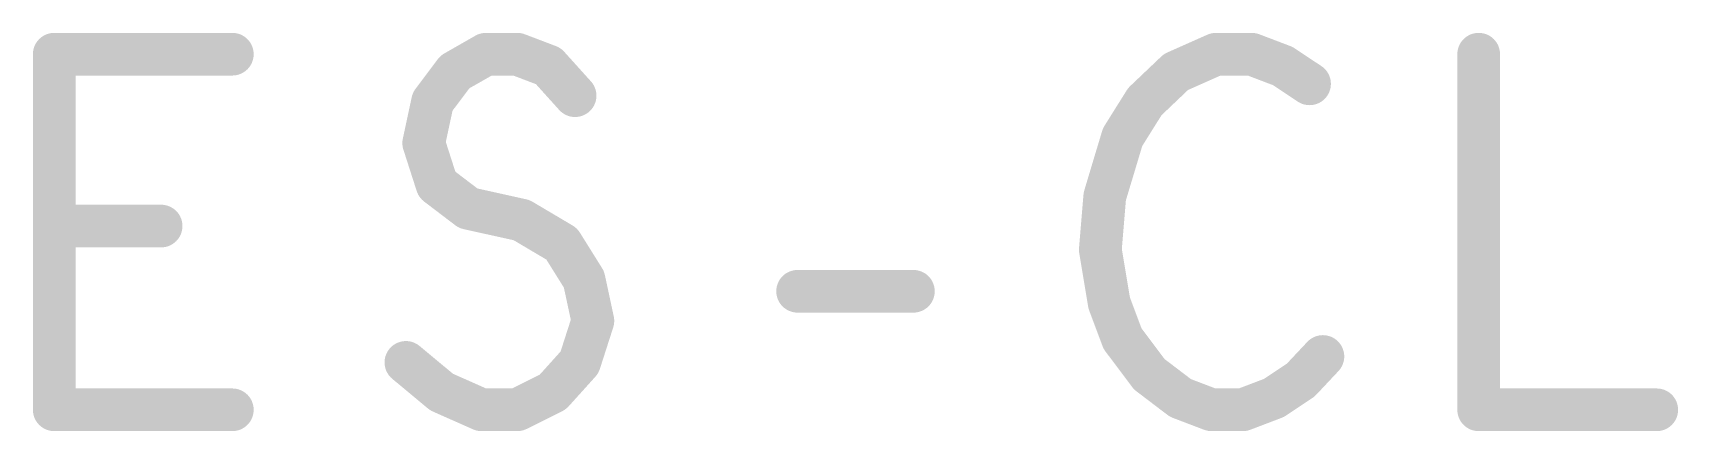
# Model space of a CAD drawing. Extents: x -14.2 to 19.9, y -5.2 to 16.9.
# Drawn here: x 3.195 to 4.064, y 13.408 to 13.618 of the extents above; entities that cross this region are included whole.
import ezdxf

# ---------------------------------------------------------------- set-up
doc = ezdxf.new("R2010")
doc.units = 0
doc.layers.get('0').update_dxf_attribs({"linetype": 'CONTINUOUS'})
doc.layers.add('FAB', color=2, linetype='CONTINUOUS')

# ---------------------------------------------------------------- blocks, each defined once
blk = doc.blocks.new('ROUND_178')
at = {"const_width": 0.01128}
blk.add_lwpolyline([(-0.00564, 0, 1), (0.00564, 0, 1)], format="xyb", close=True, dxfattribs=at)

msp = doc.modelspace()

# ---------------------------------------------------------------- linework, layer by layer
at = {"layer": 'FAB', "const_width": 0.02256}
for points in [[(3.2065, 13.41887), (3.2065, 13.60687)], [(3.2065, 13.60687), (3.3005, 13.60687)], [(3.418, 13.59747), (3.43445, 13.60687)], [(3.43445, 13.60687), (3.4509, 13.60687)], [(3.4509, 13.60687), (3.46735, 13.6006)], [(3.46735, 13.6006), (3.48145, 13.58494)], [(3.81985, 13.60687), (3.7987, 13.59747)], [(3.83865, 13.60687), (3.81985, 13.60687)], [(3.8551, 13.6006), (3.83865, 13.60687)], [(3.8692, 13.5912), (3.8551, 13.6006)], [(3.9585, 13.60687), (3.9585, 13.41887)], [(3.40625, 13.5818), (3.418, 13.59747)], [(3.7987, 13.59747), (3.78225, 13.5818)], [(3.40155, 13.55987), (3.40625, 13.5818)], [(3.78225, 13.5818), (3.7705, 13.563)], [(3.4086, 13.53793), (3.40155, 13.55987)], [(3.7705, 13.563), (3.7611, 13.53167)], [(3.42505, 13.5254), (3.4086, 13.53793)], [(3.7611, 13.53167), (3.75875, 13.50347)], [(3.45325, 13.51914), (3.42505, 13.5254)], [(3.2629, 13.51601), (3.2065, 13.51601)], [(3.4744, 13.5066), (3.45325, 13.51914)], [(3.48615, 13.4878), (3.4744, 13.5066)], [(3.75875, 13.50347), (3.76345, 13.47527)], [(3.49085, 13.46587), (3.48615, 13.4878)], [(3.59895, 13.48153), (3.66005, 13.48153)], [(3.76345, 13.47527), (3.7705, 13.45647)], [(3.4838, 13.44393), (3.49085, 13.46587)], [(3.7705, 13.45647), (3.7846, 13.43767)], [(3.39215, 13.44393), (3.41095, 13.42827)], [(3.4697, 13.42827), (3.4838, 13.44393)], [(3.8645, 13.43453), (3.87625, 13.44706)], [(3.7846, 13.43767), (3.80105, 13.42514)], [(3.8504, 13.42514), (3.8645, 13.43453)], [(3.41095, 13.42827), (3.4321, 13.41887)], [(3.4509, 13.41887), (3.4697, 13.42827)], [(3.3005, 13.41887), (3.2065, 13.41887)], [(3.4321, 13.41887), (3.4509, 13.41887)], [(3.80105, 13.42514), (3.8175, 13.41887)], [(3.8175, 13.41887), (3.83395, 13.41887)], [(3.83395, 13.41887), (3.8504, 13.42514)], [(3.9585, 13.41887), (4.0525, 13.41887)]]:
    msp.add_lwpolyline(points, dxfattribs=at)

# ---------------------------------------------------------------- block references
at = {"layer": 'FAB'}
for p in [(3.2065, 13.60687), (3.2065, 13.60687), (3.3005, 13.60687), (3.43445, 13.60687), (3.43445, 13.60687), (3.4509, 13.60687), (3.4509, 13.60687), (3.46735, 13.6006), (3.46735, 13.6006), (3.81985, 13.60687), (3.81985, 13.60687), (3.83865, 13.60687), (3.83865, 13.60687), (3.8551, 13.6006), (3.8551, 13.6006), (3.9585, 13.60687), (3.418, 13.59747), (3.418, 13.59747), (3.7987, 13.59747), (3.7987, 13.59747), (3.8692, 13.5912), (3.40625, 13.5818), (3.40625, 13.5818), (3.48145, 13.58494), (3.78225, 13.5818), (3.78225, 13.5818), (3.40155, 13.55987), (3.40155, 13.55987), (3.7705, 13.563), (3.7705, 13.563), (3.4086, 13.53793), (3.4086, 13.53793), (3.7611, 13.53167), (3.7611, 13.53167), (3.42505, 13.5254), (3.42505, 13.5254), (3.2065, 13.51601), (3.2629, 13.51601), (3.45325, 13.51914), (3.45325, 13.51914), (3.4744, 13.5066), (3.4744, 13.5066), (3.75875, 13.50347), (3.75875, 13.50347), (3.48615, 13.4878), (3.48615, 13.4878), (3.59895, 13.48153), (3.66005, 13.48153), (3.76345, 13.47527), (3.76345, 13.47527), (3.49085, 13.46587), (3.49085, 13.46587), (3.7705, 13.45647), (3.7705, 13.45647), (3.39215, 13.44393), (3.4838, 13.44393), (3.4838, 13.44393), (3.87625, 13.44706), (3.7846, 13.43767), (3.7846, 13.43767), (3.8645, 13.43453), (3.8645, 13.43453), (3.41095, 13.42827), (3.41095, 13.42827), (3.4697, 13.42827), (3.4697, 13.42827), (3.2065, 13.41887), (3.2065, 13.41887), (3.3005, 13.41887), (3.4321, 13.41887), (3.4321, 13.41887), (3.4509, 13.41887), (3.4509, 13.41887), (3.80105, 13.42514), (3.80105, 13.42514), (3.8175, 13.41887), (3.8175, 13.41887), (3.83395, 13.41887), (3.83395, 13.41887), (3.8504, 13.42514), (3.8504, 13.42514), (3.9585, 13.41887), (3.9585, 13.41887), (4.0525, 13.41887)]:
    msp.add_blockref('ROUND_178', p, dxfattribs=at)

doc.saveas('drawing.dxf')
